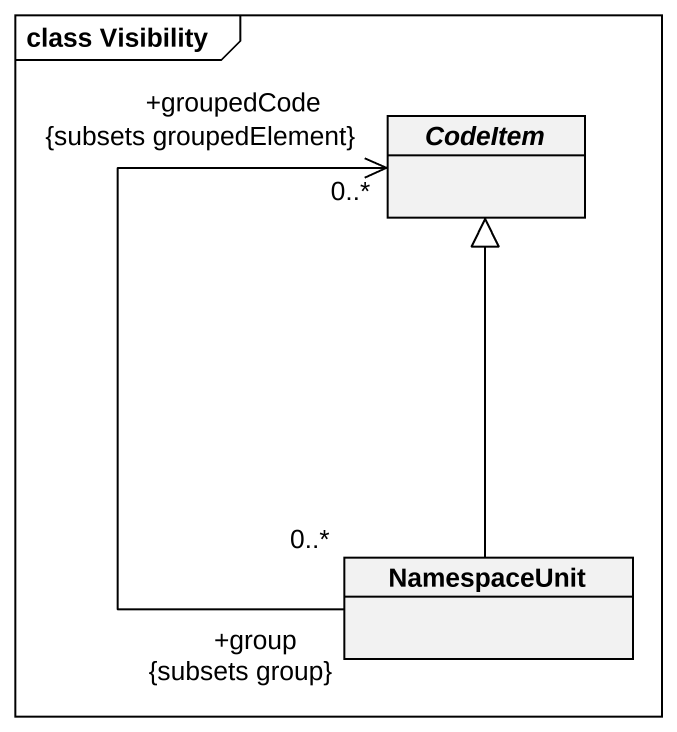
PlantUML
@startuml
mainframe class Visibility
hide circle
hide empty members
abstract class CodeItem
class NamespaceUnit
NamespaceUnit "+group\n0..*\n{subsets group}" -up-> "+groupedCode\n0..*\n{subsets groupedElement}" CodeItem
NamespaceUnit -up-|> CodeItem
@enduml
